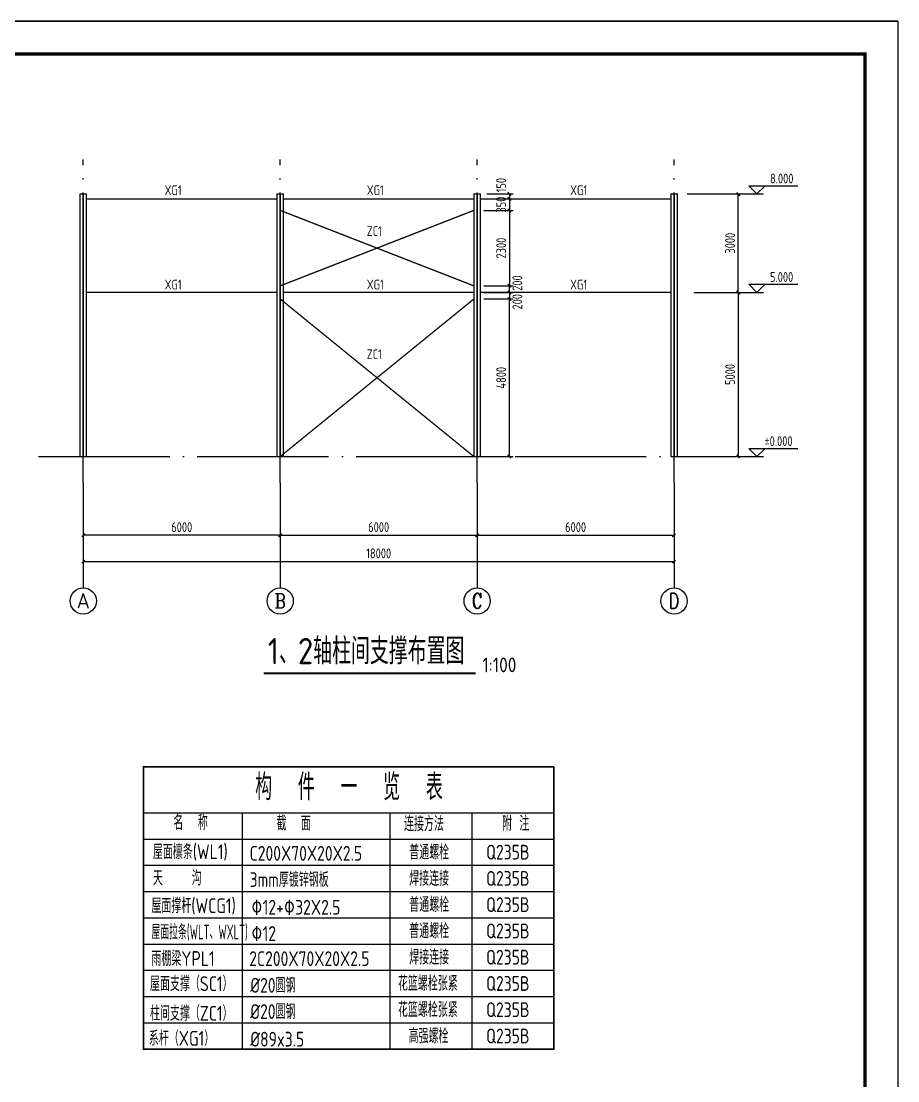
# Model space of a CAD drawing. Header units: millimetres. Extents: x 865974 to 875117, y 41124 to 44891.
# Drawn here: x 869440.9 to 869707.9, y 41394.8 to 41717.6 of the extents above; entities that cross this region are included whole.
import ezdxf
from ezdxf.enums import TextEntityAlignment as Align

# ---------------------------------------------------------------- set-up
doc = ezdxf.new("R2010")
doc.units = ezdxf.units.MM
doc.header["$LTSCALE"] = 1000
doc.header["$MEASUREMENT"] = 0
doc.linetypes.add('DOTE', pattern=[2.42, 2, -0.2, 0.02, -0.2])
for name, color, linetype in [('1530', 253, 'Continuous'), ('1534', 7, 'Continuous'), ('AXIS', 3, 'Continuous'), ('AXIS_TEXT', 7, 'Continuous'), ('DIM', 7, 'Continuous'), ('DOTE', 1, 'DOTE'), ('M_Prof', 2, 'Continuous'), ('NUM', 7, 'Continuous'), ('支撑', 6, 'Continuous'), ('构件表__表格和文字', 7, 'Continuous'), ('柱集中标注', 2, 'Continuous'), ('标注', 7, 'Continuous')]:
    doc.layers.add(name, color=color, linetype=linetype)
doc.styles.add('_TCH_AXIS', font='COMPLEX', dxfattribs={"bigfont": 'GBCBIG'})
doc.styles.add('COMPLEX', font='COMPLEX')
doc.styles.add('GBHZ', font='gbenor.shx', dxfattribs={"width": 0.9, "bigfont": 'gbcbig.shx'})
doc.dimstyles.new('Y100', dxfattribs={"dimscale": 0, "dimtxt": 3, "dimasz": 0.01, "dimexe": 1.2, "dimexo": 2, "dimgap": 1, "dimtad": 1, "dimdec": 0, "dimlfac": 100, "dimzin": 0, "dimdsep": 46, "dimtxsty": 'GBHZ', "dimblk": 'DX', "dimcen": 0.09, "dimdle": 1, "dimclrd": 7, "dimclre": 7, "dimclrt": 7, "dimadec": 0, "dimazin": 0, "dimtfac": 1, "dimtdec": 0, "dimtix": 1, "dimtmove": 2, "dimatfit": 3, "dimldrblk": 'DX', "dimfxl": 0, "dimtolj": 1, "dimtzin": 0, "dimarcsym": 0})

# ---------------------------------------------------------------- blocks, each defined once
blk = doc.blocks.new('_AXISO')
blk.add_circle((0, 0), 0.5)
at = {"layer": 'AXIS_TEXT', "style": 'COMPLEX', "width": 1.041667}
blk.add_attdef('A', text='', height=0.56, dxfattribs=at).set_placement((-0.25, -0.28), (0.25, -0.28), align=Align.FIT)
blk = doc.blocks.new('DX')
at = {"color": 0, "linetype": 'ByBlock', "const_width": 40}
blk.add_lwpolyline([(-54, -51), (46, 49)], dxfattribs=at)
blk = doc.blocks.new('*D281')
at = {"layer": 'Defpoints', "color": 0, "transparency": 16777216}
for p in [(869519.77, 41576.97), (869579.77, 41576.97), (869579.77, 41560.97)]:
    blk.add_point(p, dxfattribs=at)
at = {"layer": '标注', "color": 7, "lineweight": -2, "transparency": 16777216}
for p, q in [((869519.77, 41574.97), (869519.77, 41559.77)), ((869579.77, 41574.97), (869579.77, 41559.77)), ((869519.78, 41560.97), (869579.76, 41560.97))]:
    blk.add_line(p, q, dxfattribs=at)
at = {"layer": '标注', "color": 7, "lineweight": -2, "transparency": 16777216, "xscale": 0.01, "yscale": 0.01, "zscale": 0.01, "rotation": 180}
blk.add_blockref('DX', (869519.77, 41560.97), dxfattribs=at)
at = {"layer": '标注', "color": 7, "lineweight": -2, "transparency": 16777216, "xscale": 0.01, "yscale": 0.01, "zscale": 0.01}
blk.add_blockref('DX', (869579.77, 41560.97), dxfattribs=at)
at = {"layer": '标注', "color": 7, "transparency": 16777216, "insert": (869549.77, 41563.47), "char_height": 3, "attachment_point": 5, "style": 'GBHZ'}
blk.add_mtext('\\A1;6000', dxfattribs=at)
blk = doc.blocks.new('*D282')
at = {"layer": 'Defpoints', "color": 0, "transparency": 16777216}
for p in [(869580.77, 41664.97), (869578.77, 41663.47), (869589.59, 41663.47)]:
    blk.add_point(p, dxfattribs=at)
at = {"layer": 'DIM', "color": 7, "lineweight": -2, "transparency": 16777216}
for p, q in [((869582.77, 41664.97), (869590.79, 41664.97)), ((869589.59, 41664.98), (869589.59, 41664.99)), ((869589.59, 41664.97), (869589.59, 41663.47)), ((869580.77, 41663.47), (869590.79, 41663.47)), ((869589.59, 41663.46), (869589.59, 41663.45))]:
    blk.add_line(p, q, dxfattribs=at)
at = {"layer": 'DIM', "color": 7, "lineweight": -2, "transparency": 16777216, "xscale": 0.01, "yscale": 0.01, "zscale": 0.01}
for p, rotation in [((869589.59, 41664.97), 270), ((869589.59, 41663.47), 90)]:
    blk.add_blockref('DX', p, dxfattribs=dict(at, rotation=rotation))
at = {"layer": 'DIM', "color": 7, "transparency": 16777216, "insert": (869587.09, 41667.65), "char_height": 3, "attachment_point": 5, "rotation": 90, "style": 'GBHZ'}
blk.add_mtext('\\A1;150', dxfattribs=at)
blk = doc.blocks.new('*D283')
at = {"layer": 'Defpoints', "color": 0, "transparency": 16777216}
for p in [(869643.8, 41634.97), (869641.8, 41584.97), (869659.33, 41584.97)]:
    blk.add_point(p, dxfattribs=at)
at = {"layer": 'DIM', "color": 7, "lineweight": -2, "transparency": 16777216}
for p, q in [((869645.8, 41634.97), (869660.53, 41634.97)), ((869659.33, 41634.96), (869659.33, 41584.98)), ((869643.8, 41584.97), (869660.53, 41584.97))]:
    blk.add_line(p, q, dxfattribs=at)
at = {"layer": 'DIM', "color": 7, "lineweight": -2, "transparency": 16777216, "xscale": 0.01, "yscale": 0.01, "zscale": 0.01}
for p, rotation in [((869659.33, 41634.97), 90), ((869659.33, 41584.97), 270)]:
    blk.add_blockref('DX', p, dxfattribs=dict(at, rotation=rotation))
at = {"layer": 'DIM', "color": 7, "transparency": 16777216, "insert": (869656.83, 41609.97), "char_height": 3, "attachment_point": 5, "rotation": 90, "style": 'GBHZ'}
blk.add_mtext('\\A1;5000', dxfattribs=at)
blk = doc.blocks.new('*D284')
at = {"layer": 'Defpoints', "color": 0, "transparency": 16777216}
for p in [(869580.77, 41663.47), (869579.77, 41659.97), (869589.59, 41659.97)]:
    blk.add_point(p, dxfattribs=at)
at = {"layer": 'DIM', "color": 7, "lineweight": -2, "transparency": 16777216}
for p, q in [((869582.77, 41663.47), (869590.79, 41663.47)), ((869589.59, 41663.48), (869589.59, 41663.49)), ((869589.59, 41663.47), (869589.59, 41659.97)), ((869581.77, 41659.97), (869590.79, 41659.97)), ((869589.59, 41659.96), (869589.59, 41659.95))]:
    blk.add_line(p, q, dxfattribs=at)
at = {"layer": 'DIM', "color": 7, "lineweight": -2, "transparency": 16777216, "xscale": 0.01, "yscale": 0.01, "zscale": 0.01}
for p, rotation in [((869589.59, 41663.47), 270), ((869589.59, 41659.97), 90)]:
    blk.add_blockref('DX', p, dxfattribs=dict(at, rotation=rotation))
at = {"layer": 'DIM', "color": 7, "transparency": 16777216, "insert": (869587.09, 41661.72), "char_height": 3, "attachment_point": 5, "rotation": 90, "style": 'GBHZ'}
blk.add_mtext('\\A1;350', dxfattribs=at)
blk = doc.blocks.new('*D285')
at = {"layer": 'Defpoints', "color": 0, "transparency": 16777216}
for p in [(869579.77, 41659.97), (869579.77, 41636.97), (869589.59, 41636.97)]:
    blk.add_point(p, dxfattribs=at)
at = {"layer": 'DIM', "color": 7, "lineweight": -2, "transparency": 16777216}
for p, q in [((869581.77, 41659.97), (869590.79, 41659.97)), ((869589.59, 41659.96), (869589.59, 41636.98)), ((869581.77, 41636.97), (869590.79, 41636.97))]:
    blk.add_line(p, q, dxfattribs=at)
at = {"layer": 'DIM', "color": 7, "lineweight": -2, "transparency": 16777216, "xscale": 0.01, "yscale": 0.01, "zscale": 0.01}
for p, rotation in [((869589.59, 41659.97), 90), ((869589.59, 41636.97), 270)]:
    blk.add_blockref('DX', p, dxfattribs=dict(at, rotation=rotation))
at = {"layer": 'DIM', "color": 7, "transparency": 16777216, "insert": (869587.09, 41648.47), "char_height": 3, "attachment_point": 5, "rotation": 90, "style": 'GBHZ'}
blk.add_mtext('\\A1;2300', dxfattribs=at)
blk = doc.blocks.new('*D286')
at = {"layer": 'Defpoints', "color": 0, "transparency": 16777216}
for p in [(869459.77, 41576.97), (869519.77, 41576.97), (869459.77, 41560.97)]:
    blk.add_point(p, dxfattribs=at)
at = {"layer": '标注', "color": 7, "lineweight": -2, "transparency": 16777216}
for p, q in [((869459.77, 41574.97), (869459.77, 41559.77)), ((869519.77, 41574.97), (869519.77, 41559.77)), ((869519.76, 41560.97), (869459.78, 41560.97))]:
    blk.add_line(p, q, dxfattribs=at)
at = {"layer": '标注', "color": 7, "lineweight": -2, "transparency": 16777216, "xscale": 0.01, "yscale": 0.01, "zscale": 0.01, "rotation": 180}
blk.add_blockref('DX', (869459.77, 41560.97), dxfattribs=at)
at = {"layer": '标注', "color": 7, "lineweight": -2, "transparency": 16777216, "xscale": 0.01, "yscale": 0.01, "zscale": 0.01}
blk.add_blockref('DX', (869519.77, 41560.97), dxfattribs=at)
at = {"layer": '标注', "color": 7, "transparency": 16777216, "insert": (869489.77, 41563.47), "char_height": 3, "attachment_point": 5, "style": 'GBHZ'}
blk.add_mtext('\\A1;6000', dxfattribs=at)
blk = doc.blocks.new('*D287')
at = {"layer": 'Defpoints', "color": 0, "transparency": 16777216}
for p in [(869459.77, 41568.97), (869639.77, 41568.97), (869639.77, 41552.97)]:
    blk.add_point(p, dxfattribs=at)
at = {"layer": '标注', "color": 7, "lineweight": -2, "transparency": 16777216}
for p, q in [((869459.77, 41566.97), (869459.77, 41551.77)), ((869639.77, 41566.97), (869639.77, 41551.77)), ((869459.78, 41552.97), (869639.76, 41552.97))]:
    blk.add_line(p, q, dxfattribs=at)
at = {"layer": '标注', "color": 7, "lineweight": -2, "transparency": 16777216, "xscale": 0.01, "yscale": 0.01, "zscale": 0.01, "rotation": 180}
blk.add_blockref('DX', (869459.77, 41552.97), dxfattribs=at)
at = {"layer": '标注', "color": 7, "lineweight": -2, "transparency": 16777216, "xscale": 0.01, "yscale": 0.01, "zscale": 0.01}
blk.add_blockref('DX', (869639.77, 41552.97), dxfattribs=at)
at = {"layer": '标注', "color": 7, "transparency": 16777216, "insert": (869549.77, 41555.47), "char_height": 3, "attachment_point": 5, "style": 'GBHZ'}
blk.add_mtext('\\A1;18000', dxfattribs=at)
blk = doc.blocks.new('*D288')
at = {"layer": 'Defpoints', "color": 0, "transparency": 16777216}
for p in [(869641.8, 41664.97), (869659.33, 41664.97), (869643.8, 41634.97)]:
    blk.add_point(p, dxfattribs=at)
at = {"layer": 'DIM', "color": 7, "lineweight": -2, "transparency": 16777216}
for p, q in [((869643.8, 41664.97), (869660.53, 41664.97)), ((869659.33, 41634.98), (869659.33, 41664.96)), ((869645.8, 41634.97), (869660.53, 41634.97))]:
    blk.add_line(p, q, dxfattribs=at)
at = {"layer": 'DIM', "color": 7, "lineweight": -2, "transparency": 16777216, "xscale": 0.01, "yscale": 0.01, "zscale": 0.01}
for p, rotation in [((869659.33, 41664.97), 90), ((869659.33, 41634.97), 270)]:
    blk.add_blockref('DX', p, dxfattribs=dict(at, rotation=rotation))
at = {"layer": 'DIM', "color": 7, "transparency": 16777216, "insert": (869656.83, 41649.97), "char_height": 3, "attachment_point": 5, "rotation": 90, "style": 'GBHZ'}
blk.add_mtext('\\A1;3000', dxfattribs=at)
blk = doc.blocks.new('*D289')
at = {"layer": 'Defpoints', "color": 0, "transparency": 16777216}
for p in [(869579.77, 41576.97), (869639.77, 41576.97), (869639.77, 41560.97)]:
    blk.add_point(p, dxfattribs=at)
at = {"layer": '标注', "color": 7, "lineweight": -2, "transparency": 16777216}
for p, q in [((869579.77, 41574.97), (869579.77, 41559.77)), ((869639.77, 41574.97), (869639.77, 41559.77)), ((869579.78, 41560.97), (869639.76, 41560.97))]:
    blk.add_line(p, q, dxfattribs=at)
at = {"layer": '标注', "color": 7, "lineweight": -2, "transparency": 16777216, "xscale": 0.01, "yscale": 0.01, "zscale": 0.01, "rotation": 180}
blk.add_blockref('DX', (869579.77, 41560.97), dxfattribs=at)
at = {"layer": '标注', "color": 7, "lineweight": -2, "transparency": 16777216, "xscale": 0.01, "yscale": 0.01, "zscale": 0.01}
blk.add_blockref('DX', (869639.77, 41560.97), dxfattribs=at)
at = {"layer": '标注', "color": 7, "transparency": 16777216, "insert": (869609.77, 41563.47), "char_height": 3, "attachment_point": 5, "style": 'GBHZ'}
blk.add_mtext('\\A1;6000', dxfattribs=at)
blk = doc.blocks.new('*D290')
at = {"layer": 'Defpoints', "color": 0, "transparency": 16777216}
for p in [(869579.77, 41636.97), (869589.59, 41636.97), (869579.77, 41634.97)]:
    blk.add_point(p, dxfattribs=at)
at = {"layer": 'DIM', "color": 7, "lineweight": -2, "transparency": 16777216}
for p, q in [((869581.77, 41636.97), (869590.79, 41636.97)), ((869589.59, 41636.98), (869589.59, 41636.99)), ((869589.59, 41634.97), (869589.59, 41636.97)), ((869581.77, 41634.97), (869590.79, 41634.97)), ((869589.59, 41634.96), (869589.59, 41634.95))]:
    blk.add_line(p, q, dxfattribs=at)
at = {"layer": 'DIM', "color": 7, "lineweight": -2, "transparency": 16777216, "xscale": 0.01, "yscale": 0.01, "zscale": 0.01}
for p, rotation in [((869589.59, 41636.97), 270), ((869589.59, 41634.97), 90)]:
    blk.add_blockref('DX', p, dxfattribs=dict(at, rotation=rotation))
at = {"layer": 'DIM', "color": 7, "transparency": 16777216, "insert": (869592.03, 41637.82), "char_height": 3, "attachment_point": 5, "rotation": 90, "style": 'GBHZ'}
blk.add_mtext('\\A1;200', dxfattribs=at)
blk = doc.blocks.new('*D291')
at = {"layer": 'Defpoints', "color": 0, "transparency": 16777216}
for p in [(869579.77, 41632.97), (869589.59, 41632.97), (869579.77, 41584.97)]:
    blk.add_point(p, dxfattribs=at)
at = {"layer": 'DIM', "color": 7, "lineweight": -2, "transparency": 16777216}
for p, q in [((869581.77, 41632.97), (869590.79, 41632.97)), ((869589.59, 41584.98), (869589.59, 41632.96)), ((869581.77, 41584.97), (869590.79, 41584.97))]:
    blk.add_line(p, q, dxfattribs=at)
at = {"layer": 'DIM', "color": 7, "lineweight": -2, "transparency": 16777216, "xscale": 0.01, "yscale": 0.01, "zscale": 0.01}
for p, rotation in [((869589.59, 41632.97), 90), ((869589.59, 41584.97), 270)]:
    blk.add_blockref('DX', p, dxfattribs=dict(at, rotation=rotation))
at = {"layer": 'DIM', "color": 7, "transparency": 16777216, "insert": (869587.09, 41608.97), "char_height": 3, "attachment_point": 5, "rotation": 90, "style": 'GBHZ'}
blk.add_mtext('\\A1;4800', dxfattribs=at)
blk = doc.blocks.new('*D292')
at = {"layer": 'Defpoints', "color": 0, "transparency": 16777216}
for p in [(869579.77, 41634.97), (869579.77, 41632.97), (869589.59, 41632.97)]:
    blk.add_point(p, dxfattribs=at)
at = {"layer": 'DIM', "color": 7, "lineweight": -2, "transparency": 16777216}
for p, q in [((869581.77, 41634.97), (869590.79, 41634.97)), ((869581.77, 41632.97), (869590.79, 41632.97)), ((869589.59, 41634.98), (869589.59, 41634.99)), ((869589.59, 41634.97), (869589.59, 41632.97)), ((869589.59, 41632.96), (869589.59, 41632.95))]:
    blk.add_line(p, q, dxfattribs=at)
at = {"layer": 'DIM', "color": 7, "lineweight": -2, "transparency": 16777216, "xscale": 0.01, "yscale": 0.01, "zscale": 0.01}
for p, rotation in [((869589.59, 41634.97), 270), ((869589.59, 41632.97), 90)]:
    blk.add_blockref('DX', p, dxfattribs=dict(at, rotation=rotation))
at = {"layer": 'DIM', "color": 7, "transparency": 16777216, "insert": (869592.03, 41632.12), "char_height": 3, "attachment_point": 5, "rotation": 90, "style": 'GBHZ'}
blk.add_mtext('\\A1;200', dxfattribs=at)

msp = doc.modelspace()

# ---------------------------------------------------------------- linework, layer by layer
at = {"color": 0}
for p, q in [((869707.937, 41717.604), (868866.937, 41717.604)), ((868866.937, 41717.604), (869707.937, 41717.604)), ((869707.937, 41717.604), (869707.937, 41123.604))]:
    msp.add_line(p, q, dxfattribs=at)
at = {"color": 0, "const_width": 1}
msp.add_lwpolyline([(869697.937, 41133.604), (868891.937, 41133.604), (868891.937, 41707.604), (869697.937, 41707.604)], close=True, dxfattribs=at)
at = {"const_width": 0.667}
msp.add_lwpolyline([(869514.736, 41518.919), (869579.329, 41518.919)], dxfattribs=at)
at = {"layer": '1530'}
for p, q in [((869660.535, 41664.968), (869667.007, 41664.968)), ((869660.535, 41634.968), (869667.007, 41634.968)), ((869660.535, 41584.968), (869667.007, 41584.968))]:
    msp.add_line(p, q, dxfattribs=at)
at = {"layer": '1534'}
for points in [[(869667.507, 41667.468), (869665.007, 41664.968), (869662.507, 41667.468), (869677.44, 41667.468)], [(869667.507, 41637.468), (869665.007, 41634.968), (869662.507, 41637.468), (869677.44, 41637.468)], [(869667.507, 41587.468), (869665.007, 41584.968), (869662.507, 41587.468), (869677.44, 41587.468)]]:
    msp.add_lwpolyline(points, dxfattribs=at)
at = {"layer": 'AXIS'}
for p, q in [((869459.771, 41576.968), (869459.771, 41544.968)), ((869519.771, 41576.968), (869519.771, 41544.968)), ((869579.771, 41576.968), (869579.771, 41544.968)), ((869639.771, 41576.968), (869639.771, 41544.968))]:
    msp.add_line(p, q, dxfattribs=at)
at = {"layer": 'DOTE', "linetype": 'DOTE', "ltscale": 0.02}
for p, q in [((869459.771, 41576.968), (869459.771, 41675.416)), ((869519.771, 41576.968), (869519.771, 41675.416)), ((869579.771, 41576.968), (869579.771, 41675.416)), ((869639.771, 41576.968), (869639.771, 41675.416)), ((869446.116, 41584.968), (869662.128, 41584.968))]:
    msp.add_line(p, q, dxfattribs=at)
at = {"layer": 'M_Prof'}
for p, q in [((869458.771, 41664.968), (869458.771, 41584.968)), ((869458.771, 41664.968), (869460.771, 41664.968)), ((869459.681, 41664.968), (869459.681, 41584.968)), ((869459.861, 41584.968), (869459.861, 41664.968)), ((869460.771, 41584.968), (869460.771, 41664.968)), ((869518.771, 41664.968), (869518.771, 41584.968)), ((869518.771, 41664.968), (869520.771, 41664.968)), ((869519.681, 41664.968), (869519.681, 41584.968)), ((869519.861, 41584.968), (869519.861, 41664.968)), ((869520.771, 41584.968), (869520.771, 41664.968)), ((869578.771, 41664.968), (869578.771, 41584.968)), ((869578.771, 41664.968), (869580.771, 41664.968)), ((869579.681, 41664.968), (869579.681, 41584.968)), ((869579.861, 41584.968), (869579.861, 41664.968)), ((869580.771, 41584.968), (869580.771, 41664.968)), ((869638.771, 41664.968), (869638.771, 41584.968)), ((869638.771, 41664.968), (869640.771, 41664.968)), ((869639.681, 41664.968), (869639.681, 41584.968)), ((869639.861, 41584.968), (869639.861, 41664.968)), ((869640.771, 41584.968), (869640.771, 41664.968)), ((869458.771, 41584.968), (869460.771, 41584.968)), ((869518.771, 41584.968), (869520.771, 41584.968)), ((869578.771, 41584.968), (869580.771, 41584.968)), ((869638.771, 41584.968), (869640.771, 41584.968))]:
    msp.add_line(p, q, dxfattribs=at)
at = {"layer": '支撑', "color": 6, "linetype": 'ByBlock', "const_width": 0.4}
for points in [[(869460.771, 41663.468), (869518.771, 41663.468)], [(869578.771, 41663.468), (869520.771, 41663.468)], [(869580.771, 41663.468), (869638.771, 41663.468)], [(869578.771, 41636.968), (869519.771, 41659.968)], [(869519.771, 41636.968), (869578.771, 41659.968)], [(869460.771, 41634.968), (869518.771, 41634.968)], [(869578.771, 41634.968), (869520.771, 41634.968)], [(869580.771, 41634.968), (869638.771, 41634.968)], [(869519.771, 41584.968), (869578.771, 41632.968)], [(869578.771, 41584.968), (869519.771, 41632.968)]]:
    msp.add_lwpolyline(points, dxfattribs=at)
at = {"layer": '构件表__表格和文字'}
for p, q in [((869478.155, 41476.442), (869603.155, 41476.442)), ((869508.155, 41476.442), (869508.155, 41404.442)), ((869553.155, 41476.442), (869553.155, 41404.442)), ((869578.155, 41476.442), (869578.155, 41404.442)), ((869478.155, 41468.442), (869603.155, 41468.442)), ((869478.155, 41468.442), (869603.155, 41468.442)), ((869478.155, 41460.442), (869603.155, 41460.442)), ((869478.155, 41460.442), (869603.155, 41460.442)), ((869478.155, 41452.442), (869603.155, 41452.442)), ((869478.155, 41444.442), (869603.155, 41444.442)), ((869478.155, 41436.442), (869603.155, 41436.442)), ((869478.155, 41428.442), (869603.155, 41428.442)), ((869478.155, 41420.442), (869603.155, 41420.442)), ((869478.155, 41412.442), (869603.155, 41412.442)), ((869478.155, 41404.442), (869603.155, 41404.442)), ((869478.155, 41404.442), (869603.155, 41404.442)), ((869478.155, 41404.442), (869603.155, 41404.442)), ((869478.155, 41404.442), (869603.155, 41404.442)), ((869478.155, 41404.442), (869603.155, 41404.442)), ((869478.155, 41404.442), (869603.155, 41404.442)), ((869478.155, 41404.442), (869603.155, 41404.442)), ((869478.155, 41404.442), (869603.155, 41404.442))]:
    msp.add_line(p, q, dxfattribs=at)
at = {"layer": '构件表__表格和文字', "const_width": 0.48}
for points in [[(869603.155, 41476.442), (869603.155, 41404.442), (869478.155, 41404.442), (869478.155, 41490.442), (869603.155, 41490.442)], [(869603.155, 41404.442), (869603.155, 41490.442)]]:
    msp.add_lwpolyline(points, dxfattribs=at)

# ---------------------------------------------------------------- block references
at = {"layer": 'AXIS'}
ref = msp.add_blockref('_AXISO', (869459.771, 41540.968), dxfattribs=dict(at, xscale=8, yscale=8, zscale=8))
ref.add_attrib('A', 'A', dxfattribs={"layer": 'AXIS_TEXT', "height": 4.454, "style": '_TCH_AXIS', "width": 0.888889}).set_placement((869458.074, 41538.741), (869461.468, 41538.741), align=Align.FIT)
ref = msp.add_blockref('_AXISO', (869519.771, 41540.968), dxfattribs=dict(at, xscale=8, yscale=8, zscale=8))
ref.add_attrib('A', 'B', dxfattribs={"layer": 'AXIS_TEXT', "height": 4.454, "style": '_TCH_AXIS', "width": 0.941176}).set_placement((869518.074, 41538.741), (869521.468, 41538.741), align=Align.FIT)
ref = msp.add_blockref('_AXISO', (869579.771, 41540.968), dxfattribs=dict(at, xscale=8, yscale=8, zscale=8))
ref.add_attrib('A', 'C', dxfattribs={"layer": 'AXIS_TEXT', "height": 4.659, "style": '_TCH_AXIS', "width": 0.933333}).set_placement((869578.218, 41538.638), (869581.325, 41538.638), align=Align.FIT)
ref = msp.add_blockref('_AXISO', (869639.771, 41540.968), dxfattribs=dict(at, xscale=8, yscale=8, zscale=8))
ref.add_attrib('A', 'D', dxfattribs={"layer": 'AXIS_TEXT', "height": 4.659, "style": '_TCH_AXIS', "width": 0.823529}).set_placement((869638.218, 41538.638), (869641.325, 41538.638), align=Align.FIT)

# ---------------------------------------------------------------- texts
at = {"ltscale": 2, "style": 'GBHZ'}
msp.add_text('1:100', height=4.5, rotation=0.20444, dxfattribs=at).set_placement((869581.404, 41519.224))
at = {"layer": '1534', "style": 'GBHZ', "width": 0.9}
for s, p in [('8.000', (869669, 41668.168)), ('5.000', (869669, 41638.168)), ('%%P0.000', (869667.32, 41588.168))]:
    msp.add_text(s, height=3, dxfattribs=at).set_placement(p)
at = {"layer": 'NUM', "style": 'GBHZ'}
msp.add_text('1、2轴柱间支撑布置图', height=8, dxfattribs=at).set_placement((869515.99, 41521.692))
at = {"layer": '构件表__表格和文字', "style": 'GBHZ'}
for s, height, width, p in [('构  件  一  览  表', 8, 0.9, (869512.156, 41480.272)), ('名  称', 4.5, 0.9, (869487.234, 41471.227)), ('截  面', 4.5, 0.9, (869518.647, 41470.974)), ('连接方法', 4.5, 0.9, (869557.492, 41470.81)), ('附 注', 4.5, 0.9, (869587.391, 41470.932)), ('屋面檩条(WL1)', 4.5, 0.9, (869480.986, 41462.314)), ('普通螺栓', 4.5, 0.9, (869559.076, 41462.187)), ('C200X70X20X2.5', 4.5, 0.9, (869510.451, 41461.827)), ('Q235B', 4.5, 0.9, (869582.497, 41462.187)), ('天    沟', 4.5, 0.9, (869480.986, 41454.314)), ('3mm厚镀锌钢板', 4.5, 0.9, (869510.451, 41453.827)), ('焊接连接', 4.5, 0.9, (869559.076, 41454.187)), ('Q235B', 4.5, 0.9, (869582.497, 41454.187)), ('普通螺栓', 4.5, 0.9, (869559.076, 41446.187)), ('屋面撑杆(WCG1)', 4.5, 0.9, (869480.537, 41445.879)), ('%%13012+%%13032X2.5', 4.5, 0.9, (869510.95, 41445.392)), ('Q235B', 4.5, 0.9, (869582.497, 41446.187)), ('屋面拉条(WLT、WXLT)', 4.5, 0.6, (869480.537, 41437.879)), ('%%13012', 4.5, 0.9, (869510.95, 41437.392)), ('普通螺栓', 4.5, 0.9, (869559.076, 41438.187)), ('Q235B', 4.5, 0.9, (869582.497, 41438.187)), ('焊接连接', 4.5, 0.9, (869559.076, 41430.187)), ('雨棚梁YPL1', 4.5, 0.9, (869480.537, 41429.777)), ('2C200X70X20X2.5', 4.5, 0.9, (869510.336, 41429.742)), ('Q235B', 4.5, 0.9, (869582.497, 41430.187)), ('屋面支撑（SC1）', 4.5, 0.9, (869480.104, 41422.11)), ('%%C20圆钢', 4.5, 0.9, (869510.651, 41421.622)), ('花篮螺栓张紧', 4.5, 0.9, (869555.636, 41422.22)), ('Q235B', 4.5, 0.9, (869582.497, 41422.187)), ('花篮螺栓张紧', 4.5, 0.9, (869555.636, 41414.22)), ('柱间支撑（ZC1）', 4.5, 0.9, (869480.104, 41413.088)), ('%%C20圆钢', 4.5, 0.9, (869510.651, 41413.622)), ('Q235B', 4.5, 0.9, (869582.497, 41414.187)), ('系杆（XG1）', 4.5, 0.9, (869479.755, 41405.463)), ('%%C89x3.5', 4.5, 0.9, (869510.651, 41405.202)), ('高强螺栓', 4.5, 0.9, (869558.878, 41406.2)), ('Q235B', 4.5, 0.9, (869582.497, 41406.187))]:
    msp.add_text(s, height=height, dxfattribs=dict(at, width=width)).set_placement(p)
at = {"layer": '柱集中标注', "style": 'GBHZ', "width": 0.9}
for s, p in [('XG1', (869484.563, 41664.609)), ('XG1', (869546.151, 41664.609)), ('XG1', (869608.112, 41664.609)), ('ZC1', (869546.131, 41652.154)), ('XG1', (869484.563, 41635.859)), ('XG1', (869546.151, 41635.859)), ('XG1', (869608.112, 41635.859)), ('ZC1', (869546.131, 41614.641))]:
    msp.add_text(s, height=3, dxfattribs=at).set_placement(p)

# ---------------------------------------------------------------- dimensions: what is measured, and where the dimension line sits
at = {"layer": 'DIM'}
for base, p1, p2, angle, picture, middle in [((869589.587, 41663.468), (869580.771, 41664.968), (869578.771, 41663.468), 90, '*D282', (869587.087, 41667.652)), ((869589.587, 41636.968), (869579.771, 41634.968), (869579.771, 41636.968), 270, '*D290', (869592.027, 41637.819)), ((869589.587, 41632.968), (869579.771, 41634.968), (869579.771, 41632.968), 90, '*D292', (869592.027, 41632.117))]:
    dim = msp.add_linear_dim(base=base, p1=p1, p2=p2, angle=angle, dimstyle='Y100', override={"dimscale": 1}, dxfattribs=at)
    dim.commit()
    dim.dimension.update_dxf_attribs({"geometry": picture, "text_midpoint": middle, "dimtype": 160})
for base, p1, p2, angle, picture, middle in [((869589.587, 41659.968), (869580.771, 41663.468), (869579.771, 41659.968), 90, '*D284', (869587.087, 41661.718)), ((869659.335, 41664.968), (869643.795, 41634.968), (869641.795, 41664.968), 270, '*D288', (869656.835, 41649.968)), ((869589.587, 41636.968), (869579.771, 41659.968), (869579.771, 41636.968), 90, '*D285', (869587.087, 41648.468)), ((869659.335, 41584.968), (869643.795, 41634.968), (869641.795, 41584.968), 90, '*D283', (869656.835, 41609.968)), ((869589.587, 41632.968), (869579.771, 41584.968), (869579.771, 41632.968), 270, '*D291', (869587.087, 41608.968))]:
    dim = msp.add_linear_dim(base=base, p1=p1, p2=p2, angle=angle, dimstyle='Y100', override={"dimscale": 1}, dxfattribs=at)
    dim.commit()
    dim.dimension.update_dxf_attribs({"geometry": picture, "text_midpoint": middle})
at = {"layer": '标注'}
dim = msp.add_linear_dim(base=(869459.771, 41560.968), p1=(869519.771, 41576.968), p2=(869459.771, 41576.968), angle=180, dimstyle='Y100', override={"dimscale": 1, "dimfxl": 150}, dxfattribs=at)
dim.commit()
dim.dimension.update_dxf_attribs({"geometry": '*D286', "text_midpoint": (869489.771, 41563.468)})
for base, p1, p2, picture, middle in [((869579.771, 41560.968), (869519.771, 41576.968), (869579.771, 41576.968), '*D281', (869549.771, 41563.468)), ((869639.771, 41560.968), (869579.771, 41576.968), (869639.771, 41576.968), '*D289', (869609.771, 41563.468)), ((869639.771, 41552.968), (869459.771, 41568.968), (869639.771, 41568.968), '*D287', (869549.771, 41555.468))]:
    dim = msp.add_linear_dim(base=base, p1=p1, p2=p2, dimstyle='Y100', override={"dimscale": 1, "dimfxl": 150}, dxfattribs=at)
    dim.commit()
    dim.dimension.update_dxf_attribs({"geometry": picture, "text_midpoint": middle})

doc.saveas('drawing.dxf')
